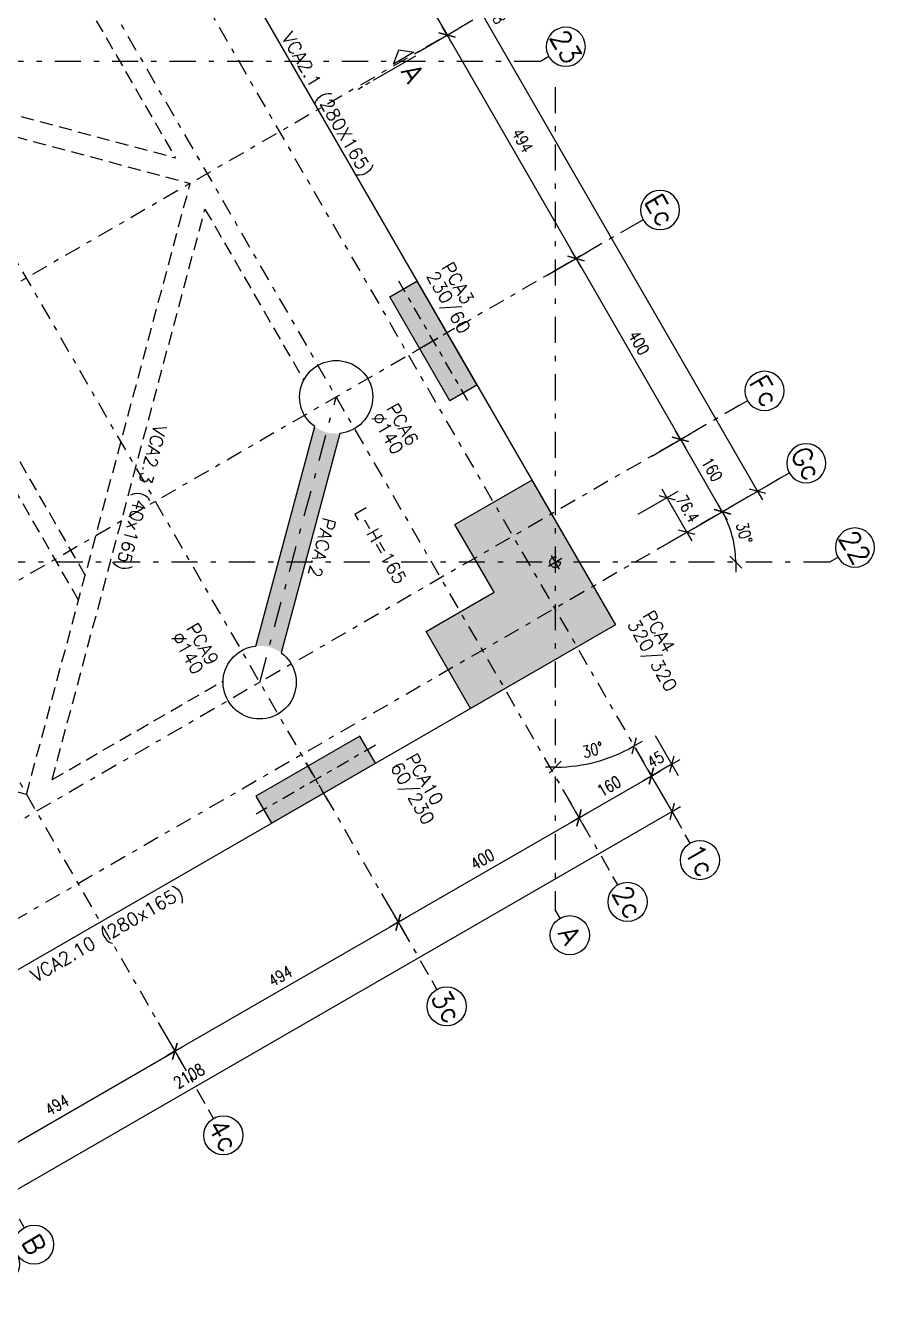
# Model space of a CAD drawing. Header units: metres. Extents: x 661733 to 661987, y 8168511 to 8168781.
# Drawn here: x 661928.34 to 661944.74, y 8168625.46 to 8168649.71 of the extents above; entities that cross this region are included whole.
import ezdxf
from ezdxf.enums import TextEntityAlignment as Align

# ---------------------------------------------------------------- set-up
doc = ezdxf.new("R2010")
doc.units = ezdxf.units.M
doc.header["$MEASUREMENT"] = 0
doc.linetypes.add('SPX-CAMPANARIO$0$DASHDOT2', pattern=[0.5, 0.25, -0.125, 0, -0.125])
doc.linetypes.add('SPX-CAMPANARIO$0$HIDDEN2', pattern=[0.1875, 0.125, -0.0625])
doc.layers.get('0').update_dxf_attribs({"linetype": 'CONTINUOUS'})
doc.layers.get('Defpoints').update_dxf_attribs({"linetype": 'CONTINUOUS'})
for name, color, linetype in [('SPX-CAMPANARIO$0$SP 00 Me1', 9, 'SPX-CAMPANARIO$0$DASHDOT2'), ('SPX-CAMPANARIO$0$SP0Me1', 9, 'SPX-CAMPANARIO$0$DASHDOT2'), ('SPX-CAMPANARIO$0$SP1CRT1', 3, 'CONTINUOUS'), ('SPX-CAMPANARIO$0$SP1INV1', 5, 'SPX-CAMPANARIO$0$HIDDEN2'), ('SPX-CAMPANARIO$0$SP1VST1', 2, 'CONTINUOUS'), ('SPX-CAMPANARIO$0$SP3HT2', 254, 'CONTINUOUS'), ('SPX-CAMPANARIO$0$SP4DIM1', 5, 'CONTINUOUS'), ('SPX-CAMPANARIO$0$SP4TXT 2', 2, 'CONTINUOUS'), ('SPX-CAMPANARIO$0$SP4TXT4', 4, 'CONTINUOUS')]:
    doc.layers.add(name, color=color, linetype=linetype)
doc.styles.add('SPX-CAMPANARIO$0$SP_T-Geral', font='romans.shx')
doc.styles.add('SPX-CAMPANARIO$0$SP_TD_w.8', font='romans.shx', dxfattribs={"width": 0.8})
doc.dimstyles.new('SPX-CAMPANARIO$0$SP_D125cm_18', dxfattribs={"dimtxt": 0.225, "dimasz": 0.025, "dimexe": 0.25, "dimexo": 0.125, "dimgap": 0.125, "dimtad": 1, "dimdec": 1, "dimlfac": 100, "dimdsep": 46, "dimtxsty": 'SPX-CAMPANARIO$0$SP_TD_w.8', "dimblk": 'SPX-CAMPANARIO$0$TIC', "dimcen": 0.0125, "dimdle": 0.125, "dimclrt": 2, "dimadec": 3, "dimazin": 2, "dimtfac": 1, "dimtdec": 1, "dimtmove": 0, "dimatfit": 3, "dimfxl": 0.2, "dimtolj": 1, "dimtzin": 0, "dimarcsym": 0})

# ---------------------------------------------------------------- blocks, each defined once
blk = doc.blocks.new('*U61')
at = {"layer": 'SPX-CAMPANARIO$0$SP 00 Me1', "color": 0, "linetype": 'Continuous'}
blk.add_line((8.374916364184052e-15, -0.1500000000000909), (0, 0), dxfattribs=at)
blk.add_circle((2.512474909253946e-14, -0.4500000000000455), 0.3, dxfattribs=at)
at = {"layer": 'SPX-CAMPANARIO$0$SP 00 Me1', "color": 0, "linetype": 'Continuous', "style": 'SPX-CAMPANARIO$0$SP_T-Geral'}
blk.add_attdef('EIXO?', text='', height=0.3, dxfattribs=at).set_placement((2.512474909253692e-14, -0.45), align=Align.MIDDLE_CENTER)
blk = doc.blocks.new('SPX-CAMPANARIO$0$TIC')
at = {"color": 2, "linetype": 'Continuous'}
blk.add_line((4.59619407771256, 4.596194077712564), (-4.596194077712553, -4.596194077712553), dxfattribs=at)
at = {"color": 5}
blk.add_line((-1, 0), (7.5, 0), dxfattribs=at)
blk = doc.blocks.new('*D78')
at = {"layer": 'Defpoints', "color": 0, "linetype": 'Continuous', "transparency": 16777216}
for p in [(10.53933982830495, 15.02651978017764), (-10.53933983296156, 14.26674297356726), (10.53933982830495, 14.26674296129786)]:
    blk.add_point(p, dxfattribs=at)
at = {"layer": 'SPX-CAMPANARIO$0$SP4DIM1', "color": 0, "linetype": 'Continuous', "lineweight": -2, "transparency": 16777216}
for p, q in [((-10.53933983296156, 14.39174297356726), (-10.53933983296156, 15.27651978017764)), ((10.53933982830495, 14.39174296129786), (10.53933982830495, 15.27651978017764)), ((-10.51433983296156, 15.02651978017764), (10.51433982830495, 15.02651978017764))]:
    blk.add_line(p, q, dxfattribs=at)
at = {"layer": 'SPX-CAMPANARIO$0$SP4DIM1', "color": 0, "linetype": 'Continuous', "lineweight": -2, "transparency": 16777216, "xscale": 0.025, "yscale": 0.025, "zscale": 0.025, "rotation": 180}
blk.add_blockref('SPX-CAMPANARIO$0$TIC', (-10.53933983296156, 15.02651978017764), dxfattribs=at)
at = {"layer": 'SPX-CAMPANARIO$0$SP4DIM1', "color": 0, "linetype": 'Continuous', "lineweight": -2, "transparency": 16777216, "xscale": 0.025, "yscale": 0.025, "zscale": 0.025}
blk.add_blockref('SPX-CAMPANARIO$0$TIC', (10.53933982830495, 15.02651978017764), dxfattribs=at)
at = {"layer": 'SPX-CAMPANARIO$0$SP4DIM1', "color": 2, "linetype": 'Continuous', "transparency": 16777216, "insert": (-2.328305533817596e-09, 15.26401978017764), "char_height": 0.225, "attachment_point": 5, "style": 'SPX-CAMPANARIO$0$SP_TD_w.8'}
blk.add_mtext('\\A1;2108', dxfattribs=at)
blk = doc.blocks.new('*D80')
at = {"layer": 'Defpoints', "color": 0, "linetype": 'Continuous', "transparency": 16777216}
for p in [(-1.924236953822741e-09, 14.24376711369759), (-4.939339831471443, 13.48399030848419), (-1.924237000345653e-09, 13.48399030560912)]:
    blk.add_point(p, dxfattribs=at)
at = {"layer": 'SPX-CAMPANARIO$0$SP4DIM1', "color": 0, "linetype": 'Continuous', "lineweight": -2, "transparency": 16777216}
for p, q in [((-4.939339831471443, 13.60899030848419), (-4.939339831471443, 14.49376711369759)), ((-1.92423699269161e-09, 13.60899030560912), (-1.924236938514656e-09, 14.49376711369759)), ((-4.914339831471443, 14.24376711369759), (-0.02500000192423696, 14.24376711369759))]:
    blk.add_line(p, q, dxfattribs=at)
at = {"layer": 'SPX-CAMPANARIO$0$SP4DIM1', "color": 0, "linetype": 'Continuous', "lineweight": -2, "transparency": 16777216, "xscale": 0.025, "yscale": 0.025, "zscale": 0.025, "rotation": 180}
blk.add_blockref('SPX-CAMPANARIO$0$TIC', (-4.939339831471443, 14.24376711369759), dxfattribs=at)
at = {"layer": 'SPX-CAMPANARIO$0$SP4DIM1', "color": 0, "linetype": 'Continuous', "lineweight": -2, "transparency": 16777216, "xscale": 0.025, "yscale": 0.025, "zscale": 0.025}
blk.add_blockref('SPX-CAMPANARIO$0$TIC', (-1.924236953822741e-09, 14.24376711369759), dxfattribs=at)
at = {"layer": 'SPX-CAMPANARIO$0$SP4DIM1', "color": 2, "linetype": 'Continuous', "transparency": 16777216, "insert": (-2.46966991669784, 14.48126711369759), "char_height": 0.225, "attachment_point": 5, "style": 'SPX-CAMPANARIO$0$SP_TD_w.8'}
blk.add_mtext('\\A1;494', dxfattribs=at)
blk = doc.blocks.new('*D81')
at = {"layer": 'Defpoints', "color": 0, "linetype": 'Continuous', "transparency": 16777216}
for p in [(4.939339827807744, 14.2437671122195), (-1.924236769923482e-09, 13.48399030560912), (4.939339827807744, 13.48399030273405)]:
    blk.add_point(p, dxfattribs=at)
at = {"layer": 'SPX-CAMPANARIO$0$SP4DIM1', "color": 0, "linetype": 'Continuous', "lineweight": -2, "transparency": 16777216}
for p, q in [((-1.92423676226944e-09, 13.60899030560912), (-1.924236708092485e-09, 14.4937671122195)), ((4.939339827807744, 13.60899030273405), (4.939339827807744, 14.4937671122195)), ((0.02499999807576328, 14.2437671122195), (4.914339827807744, 14.2437671122195))]:
    blk.add_line(p, q, dxfattribs=at)
at = {"layer": 'SPX-CAMPANARIO$0$SP4DIM1', "color": 0, "linetype": 'Continuous', "lineweight": -2, "transparency": 16777216, "xscale": 0.025, "yscale": 0.025, "zscale": 0.025, "rotation": 180}
blk.add_blockref('SPX-CAMPANARIO$0$TIC', (-1.92423672340057e-09, 14.2437671122195), dxfattribs=at)
at = {"layer": 'SPX-CAMPANARIO$0$SP4DIM1', "color": 0, "linetype": 'Continuous', "lineweight": -2, "transparency": 16777216, "xscale": 0.025, "yscale": 0.025, "zscale": 0.025}
blk.add_blockref('SPX-CAMPANARIO$0$TIC', (4.939339827807744, 14.2437671122195), dxfattribs=at)
at = {"layer": 'SPX-CAMPANARIO$0$SP4DIM1', "color": 2, "linetype": 'Continuous', "transparency": 16777216, "insert": (2.469669912941754, 14.4812671122195), "char_height": 0.225, "attachment_point": 5, "style": 'SPX-CAMPANARIO$0$SP_TD_w.8'}
blk.add_mtext('\\A1;494', dxfattribs=at)
blk = doc.blocks.new('*D82')
at = {"layer": 'Defpoints', "color": 0, "linetype": 'Continuous', "transparency": 16777216}
for p in [(8.93933982681483, 14.24376711369759), (4.939339827807744, 13.48399030708721), (8.93933982681483, 13.4839903047589)]:
    blk.add_point(p, dxfattribs=at)
at = {"layer": 'SPX-CAMPANARIO$0$SP4DIM1', "color": 0, "linetype": 'Continuous', "lineweight": -2, "transparency": 16777216}
for p, q in [((4.939339827807744, 13.60899030708721), (4.939339827807744, 14.49376711369759)), ((8.93933982681483, 13.6089903047589), (8.93933982681483, 14.49376711369759)), ((4.964339827807745, 14.24376711369759), (8.91433982681483, 14.24376711369759))]:
    blk.add_line(p, q, dxfattribs=at)
at = {"layer": 'SPX-CAMPANARIO$0$SP4DIM1', "color": 0, "linetype": 'Continuous', "lineweight": -2, "transparency": 16777216, "xscale": 0.025, "yscale": 0.025, "zscale": 0.025, "rotation": 180}
blk.add_blockref('SPX-CAMPANARIO$0$TIC', (4.939339827807744, 14.24376711369759), dxfattribs=at)
at = {"layer": 'SPX-CAMPANARIO$0$SP4DIM1', "color": 0, "linetype": 'Continuous', "lineweight": -2, "transparency": 16777216, "xscale": 0.025, "yscale": 0.025, "zscale": 0.025}
blk.add_blockref('SPX-CAMPANARIO$0$TIC', (8.93933982681483, 14.24376711369759), dxfattribs=at)
at = {"layer": 'SPX-CAMPANARIO$0$SP4DIM1', "color": 2, "linetype": 'Continuous', "transparency": 16777216, "insert": (6.939339827311287, 14.48126711369759), "char_height": 0.225, "attachment_point": 5, "style": 'SPX-CAMPANARIO$0$SP_TD_w.8'}
blk.add_mtext('\\A1;400', dxfattribs=at)
blk = doc.blocks.new('*D83')
at = {"layer": 'Defpoints', "color": 0, "linetype": 'Continuous', "transparency": 16777216}
for p in [(10.53933982830495, 14.24376711369759), (8.93933982681483, 13.48399030708721), (10.53933982830495, 13.48399030560595)]:
    blk.add_point(p, dxfattribs=at)
at = {"layer": 'SPX-CAMPANARIO$0$SP4DIM1', "color": 0, "linetype": 'Continuous', "lineweight": -2, "transparency": 16777216}
for p, q in [((8.93933982681483, 13.60899030708721), (8.93933982681483, 14.49376711369759)), ((10.53933982830495, 13.60899030560595), (10.53933982830495, 14.49376711369759)), ((8.96433982681483, 14.24376711369759), (10.51433982830495, 14.24376711369759))]:
    blk.add_line(p, q, dxfattribs=at)
at = {"layer": 'SPX-CAMPANARIO$0$SP4DIM1', "color": 0, "linetype": 'Continuous', "lineweight": -2, "transparency": 16777216, "xscale": 0.025, "yscale": 0.025, "zscale": 0.025, "rotation": 180}
blk.add_blockref('SPX-CAMPANARIO$0$TIC', (8.93933982681483, 14.24376711369759), dxfattribs=at)
at = {"layer": 'SPX-CAMPANARIO$0$SP4DIM1', "color": 0, "linetype": 'Continuous', "lineweight": -2, "transparency": 16777216, "xscale": 0.025, "yscale": 0.025, "zscale": 0.025}
blk.add_blockref('SPX-CAMPANARIO$0$TIC', (10.53933982830495, 14.24376711369759), dxfattribs=at)
at = {"layer": 'SPX-CAMPANARIO$0$SP4DIM1', "color": 2, "linetype": 'Continuous', "transparency": 16777216, "insert": (9.739339827559888, 14.48126711369759), "char_height": 0.225, "attachment_point": 5, "style": 'SPX-CAMPANARIO$0$SP_TD_w.8'}
blk.add_mtext('\\A1;160', dxfattribs=at)
blk = doc.blocks.new('*D86')
at = {"layer": 'Defpoints', "color": 0, "linetype": 'Continuous', "transparency": 16777216}
for p in [(13.48399030274024, -8.14971199663246e-09), (14.24376711082874, -8.14971187445103e-09), (13.48399030228395, -4.939339837696919)]:
    blk.add_point(p, dxfattribs=at)
at = {"layer": 'SPX-CAMPANARIO$0$SP4DIM1', "color": 0, "linetype": 'Continuous', "lineweight": -2, "transparency": 16777216}
for p, q in [((13.60899030274024, -8.149711976530927e-09), (14.49376711082874, -8.149711834247963e-09)), ((14.24376711082875, -4.914339837696918), (14.24376711082874, -0.02500000814971188)), ((13.60899030228395, -4.939339837696919), (14.49376711082875, -4.939339837696918))]:
    blk.add_line(p, q, dxfattribs=at)
at = {"layer": 'SPX-CAMPANARIO$0$SP4DIM1', "color": 0, "linetype": 'Continuous', "lineweight": -2, "transparency": 16777216, "xscale": 0.025, "yscale": 0.025, "zscale": 0.025}
for p, rotation in [((14.24376711082874, -8.14971187445103e-09), 90), ((14.24376711082875, -4.939339837696918), 270)]:
    blk.add_blockref('SPX-CAMPANARIO$0$TIC', p, dxfattribs=dict(at, rotation=rotation))
at = {"layer": 'SPX-CAMPANARIO$0$SP4DIM1', "color": 2, "linetype": 'Continuous', "transparency": 16777216, "insert": (14.00626711082874, -2.469669922923319), "char_height": 0.225, "attachment_point": 5, "rotation": 90, "style": 'SPX-CAMPANARIO$0$SP_TD_w.8'}
blk.add_mtext('\\A1;494', dxfattribs=at)
blk = doc.blocks.new('*D87')
at = {"layer": 'Defpoints', "color": 0, "linetype": 'Continuous', "transparency": 16777216}
for p in [(13.48399030319654, 4.93933982158227), (14.24376711268202, 4.939339821582271), (13.48399030274024, -8.14971176621029e-09)]:
    blk.add_point(p, dxfattribs=at)
at = {"layer": 'SPX-CAMPANARIO$0$SP4DIM1', "color": 0, "linetype": 'Continuous', "lineweight": -2, "transparency": 16777216}
for p, q in [((13.60899030319654, 4.93933982158227), (14.49376711268202, 4.939339821582271)), ((14.24376711268202, 0.02499999185028837), (14.24376711268202, 4.914339821582271)), ((13.60899030274024, -8.149711746108757e-09), (14.49376711268202, -8.149711603825794e-09))]:
    blk.add_line(p, q, dxfattribs=at)
at = {"layer": 'SPX-CAMPANARIO$0$SP4DIM1', "color": 0, "linetype": 'Continuous', "lineweight": -2, "transparency": 16777216, "xscale": 0.025, "yscale": 0.025, "zscale": 0.025}
for p, rotation in [((14.24376711268202, 4.939339821582271), 90), ((14.24376711268202, -8.149711644028861e-09), 270)]:
    blk.add_blockref('SPX-CAMPANARIO$0$TIC', p, dxfattribs=dict(at, rotation=rotation))
at = {"layer": 'SPX-CAMPANARIO$0$SP4DIM1', "color": 2, "linetype": 'Continuous', "transparency": 16777216, "insert": (14.00626711268202, 2.469669906716275), "char_height": 0.225, "attachment_point": 5, "rotation": 90, "style": 'SPX-CAMPANARIO$0$SP_TD_w.8'}
blk.add_mtext('\\A1;494', dxfattribs=at)
blk = doc.blocks.new('*D88')
at = {"layer": 'Defpoints', "color": 0, "linetype": 'Continuous', "transparency": 16777216}
for p in [(13.48399030791922, 8.939339820589357), (14.24376711685793, 8.939339820589357), (13.4839903075497, 4.93933982158227)]:
    blk.add_point(p, dxfattribs=at)
at = {"layer": 'SPX-CAMPANARIO$0$SP4DIM1', "color": 0, "linetype": 'Continuous', "lineweight": -2, "transparency": 16777216}
for p, q in [((13.60899030791922, 8.939339820589357), (14.49376711685793, 8.939339820589357)), ((14.24376711685793, 4.964339821582271), (14.24376711685793, 8.914339820589356)), ((13.6089903075497, 4.93933982158227), (14.49376711685793, 4.939339821582271))]:
    blk.add_line(p, q, dxfattribs=at)
at = {"layer": 'SPX-CAMPANARIO$0$SP4DIM1', "color": 0, "linetype": 'Continuous', "lineweight": -2, "transparency": 16777216, "xscale": 0.025, "yscale": 0.025, "zscale": 0.025}
for p, rotation in [((14.24376711685793, 8.939339820589357), 90), ((14.24376711685793, 4.939339821582271), 270)]:
    blk.add_blockref('SPX-CAMPANARIO$0$TIC', p, dxfattribs=dict(at, rotation=rotation))
at = {"layer": 'SPX-CAMPANARIO$0$SP4DIM1', "color": 2, "linetype": 'Continuous', "transparency": 16777216, "insert": (14.00626711685793, 6.939339821085809), "char_height": 0.225, "attachment_point": 5, "rotation": 90, "style": 'SPX-CAMPANARIO$0$SP_TD_w.8'}
blk.add_mtext('\\A1;400', dxfattribs=at)
blk = doc.blocks.new('*D89')
at = {"layer": 'Defpoints', "color": 0, "linetype": 'Continuous', "transparency": 16777216}
for p in [(13.48399030984539, 10.53933982207947), (14.24376711793706, 10.53933982207947), (13.48399031024753, 8.939339820589357)]:
    blk.add_point(p, dxfattribs=at)
at = {"layer": 'SPX-CAMPANARIO$0$SP4DIM1', "color": 0, "linetype": 'Continuous', "lineweight": -2, "transparency": 16777216}
for p, q in [((13.60899030984539, 10.53933982207947), (14.49376711793706, 10.53933982207947)), ((14.24376711793706, 8.964339820589357), (14.24376711793706, 10.51433982207947)), ((13.60899031024753, 8.939339820589357), (14.49376711793706, 8.939339820589357))]:
    blk.add_line(p, q, dxfattribs=at)
at = {"layer": 'SPX-CAMPANARIO$0$SP4DIM1', "color": 0, "linetype": 'Continuous', "lineweight": -2, "transparency": 16777216, "xscale": 0.025, "yscale": 0.025, "zscale": 0.025}
for p, rotation in [((14.24376711793706, 10.53933982207947), 90), ((14.24376711793706, 8.939339820589357), 270)]:
    blk.add_blockref('SPX-CAMPANARIO$0$TIC', p, dxfattribs=dict(at, rotation=rotation))
at = {"layer": 'SPX-CAMPANARIO$0$SP4DIM1', "color": 2, "linetype": 'Continuous', "transparency": 16777216, "insert": (14.00626711793706, 9.73933982133441), "char_height": 0.225, "attachment_point": 5, "rotation": 90, "style": 'SPX-CAMPANARIO$0$SP_TD_w.8'}
blk.add_mtext('\\A1;160', dxfattribs=at)
blk = doc.blocks.new('*D90')
at = {"layer": 'Defpoints', "color": 0, "linetype": 'Continuous', "transparency": 16777216}
for p in [(14.2667429655373, 10.53933982155154), (15.02651978441712, 10.53933982155154), (14.26674296359006, -10.53933983971497)]:
    blk.add_point(p, dxfattribs=at)
at = {"layer": 'SPX-CAMPANARIO$0$SP4DIM1', "color": 0, "linetype": 'Continuous', "lineweight": -2, "transparency": 16777216}
for p, q in [((14.3917429655373, 10.53933982155154), (15.27651978441712, 10.53933982155154)), ((15.02651978441712, -10.51433983971497), (15.02651978441712, 10.51433982155154)), ((14.39174296359006, -10.53933983971497), (15.27651978441712, -10.53933983971497))]:
    blk.add_line(p, q, dxfattribs=at)
at = {"layer": 'SPX-CAMPANARIO$0$SP4DIM1', "color": 0, "linetype": 'Continuous', "lineweight": -2, "transparency": 16777216, "xscale": 0.025, "yscale": 0.025, "zscale": 0.025}
for p, rotation in [((15.02651978441712, 10.53933982155154), 90), ((15.02651978441712, -10.53933983971497), 270)]:
    blk.add_blockref('SPX-CAMPANARIO$0$TIC', p, dxfattribs=dict(at, rotation=rotation))
at = {"layer": 'SPX-CAMPANARIO$0$SP4DIM1', "color": 2, "linetype": 'Continuous', "transparency": 16777216, "insert": (14.78901978441712, -9.081716714834616e-09), "char_height": 0.225, "attachment_point": 5, "rotation": 90, "style": 'SPX-CAMPANARIO$0$SP_TD_w.8'}
blk.add_mtext('\\A1;2108', dxfattribs=at)
blk = doc.blocks.new('*D91')
at = {"layer": 'Defpoints', "color": 0, "linetype": 'Continuous', "transparency": 16777216}
for p in [(10.53933982830495, 15.53933982923627), (12.40270331296169, 15.53933982830494), (11.19980247199786, 14.12650588083044), (-5.020952300990981, -14.63931541889906), (10.53933982830495, -14.63931541889906)]:
    blk.add_point(p, dxfattribs=at)
at = {"layer": 'SPX-CAMPANARIO$0$SP4DIM1', "color": 0, "linetype": 'Continuous', "lineweight": -2, "transparency": 16777216}
blk.add_arc((10.53933982830495, 12.3118997635086), 1.931063506137405, 60.74176849085688, 89.25823025154367, dxfattribs=at)
at = {"layer": 'SPX-CAMPANARIO$0$SP4DIM1', "color": 0, "linetype": 'Continuous', "lineweight": -2, "transparency": 16777216, "xscale": 0.025, "yscale": 0.025, "zscale": 0.025}
for p, rotation in [((10.53933982830495, 14.242963269646), 179.6291151257718), ((11.50487161808048, 13.98424979495194), 330.3708836166287)]:
    blk.add_blockref('SPX-CAMPANARIO$0$TIC', p, dxfattribs=dict(at, rotation=rotation))
at = {"layer": 'SPX-CAMPANARIO$0$SP4DIM1', "color": 2, "linetype": 'Continuous', "transparency": 16777216, "insert": (11.10060538719584, 14.40657125387501), "char_height": 0.225, "attachment_point": 5, "rotation": 344.99999937120026, "style": 'SPX-CAMPANARIO$0$SP_TD_w.8'}
blk.add_mtext('\\A1;30°', dxfattribs=at)
blk = doc.blocks.new('*D92')
at = {"layer": 'Defpoints', "color": 0, "linetype": 'Continuous', "transparency": 16777216}
for p in [(1.895115945769265, 15.53933982830494), (-14.63931542541832, 10.53933983085618), (15.53933983109891, 10.53933982271701), (13.39672653883932, 9.505170608980052), (15.53933983016759, 7.661843483356268)]:
    blk.add_point(p, dxfattribs=at)
at = {"layer": 'SPX-CAMPANARIO$0$SP4DIM1', "color": 0, "linetype": 'Continuous', "lineweight": -2, "transparency": 16777216}
blk.add_arc((10.55536997732336, 10.53933982406118), 3.023708497043206, 330.473722401157, 359.5262775443127, dxfattribs=at)
at = {"layer": 'SPX-CAMPANARIO$0$SP4DIM1', "color": 0, "linetype": 'Continuous', "lineweight": -2, "transparency": 16777216, "xscale": 0.025, "yscale": 0.025, "zscale": 0.025}
for p, rotation in [((13.57907847436657, 10.53933982324569), 89.76313876443008), ((13.17397834837051, 9.027485573753598), 240.2368611810396)]:
    blk.add_blockref('SPX-CAMPANARIO$0$TIC', p, dxfattribs=dict(at, rotation=rotation))
at = {"layer": 'SPX-CAMPANARIO$0$SP4DIM1', "color": 2, "linetype": 'Continuous', "transparency": 16777216, "insert": (13.24664072170028, 9.81821600011925), "char_height": 0.225, "attachment_point": 5, "rotation": 74.99999997273477, "style": 'SPX-CAMPANARIO$0$SP_TD_w.8'}
blk.add_mtext('\\A1;30°', dxfattribs=at)
blk = doc.blocks.new('*D93')
at = {"layer": 'Defpoints', "color": 0, "linetype": 'Continuous', "transparency": 16777216}
for p in [(10.53933982830495, 13.46101444721754), (9.775806368193072, 12.70123764060716), (10.53933982830495, 12.7012376391259)]:
    blk.add_point(p, dxfattribs=at)
at = {"layer": 'SPX-CAMPANARIO$0$SP4DIM1', "color": 0, "linetype": 'Continuous', "lineweight": -2, "transparency": 16777216}
for p, q in [((9.775806368193072, 12.82623764060716), (9.775806368193072, 13.71101444721754)), ((10.53933982830495, 12.8262376391259), (10.53933982830495, 13.71101444721754)), ((9.800806368193072, 13.46101444721754), (10.51433982830495, 13.46101444721754))]:
    blk.add_line(p, q, dxfattribs=at)
at = {"layer": 'SPX-CAMPANARIO$0$SP4DIM1', "color": 0, "linetype": 'Continuous', "lineweight": -2, "transparency": 16777216, "xscale": 0.025, "yscale": 0.025, "zscale": 0.025, "rotation": 180}
blk.add_blockref('SPX-CAMPANARIO$0$TIC', (9.775806368193072, 13.46101444721754), dxfattribs=at)
at = {"layer": 'SPX-CAMPANARIO$0$SP4DIM1', "color": 0, "linetype": 'Continuous', "lineweight": -2, "transparency": 16777216, "xscale": 0.025, "yscale": 0.025, "zscale": 0.025}
blk.add_blockref('SPX-CAMPANARIO$0$TIC', (10.53933982830495, 13.46101444721754), dxfattribs=at)
at = {"layer": 'SPX-CAMPANARIO$0$SP4DIM1', "color": 2, "linetype": 'Continuous', "transparency": 16777216, "insert": (10.15757309824901, 13.69851444721754), "char_height": 0.225, "attachment_point": 5, "style": 'SPX-CAMPANARIO$0$SP_TD_w.8'}
blk.add_mtext('\\A1;76.4', dxfattribs=at)
blk = doc.blocks.new('*D94')
at = {"layer": 'Defpoints', "color": 0, "linetype": 'Continuous', "transparency": 16777216}
for p in [(13.48399031024752, 10.98942108435192), (13.48399030984539, 10.53933982207947), (14.24376711793708, 10.53933982207947)]:
    blk.add_point(p, dxfattribs=at)
at = {"layer": 'SPX-CAMPANARIO$0$SP4DIM1', "color": 0, "linetype": 'Continuous', "lineweight": -2, "transparency": 16777216}
for p, q in [((13.60899031024752, 10.98942108435192), (14.49376711793708, 10.98942108435192)), ((14.24376711793708, 10.96442108435192), (14.24376711793708, 10.56433982207947)), ((13.60899030984539, 10.53933982207947), (14.49376711793708, 10.53933982207947))]:
    blk.add_line(p, q, dxfattribs=at)
at = {"layer": 'SPX-CAMPANARIO$0$SP4DIM1', "color": 0, "linetype": 'Continuous', "lineweight": -2, "transparency": 16777216, "xscale": 0.025, "yscale": 0.025, "zscale": 0.025}
for p, rotation in [((14.24376711793708, 10.98942108435192), 90), ((14.24376711793708, 10.53933982207947), 270)]:
    blk.add_blockref('SPX-CAMPANARIO$0$TIC', p, dxfattribs=dict(at, rotation=rotation))
at = {"layer": 'SPX-CAMPANARIO$0$SP4DIM1', "color": 2, "linetype": 'Continuous', "transparency": 16777216, "insert": (14.00626711793708, 10.76438045321569), "char_height": 0.225, "attachment_point": 5, "rotation": 90, "style": 'SPX-CAMPANARIO$0$SP_TD_w.8'}
blk.add_mtext('\\A1;45', dxfattribs=at)
blk = doc.blocks.new('SPX-CAMPANARIO$0$SP_P_L')
at = {"layer": 'SPX-CAMPANARIO$0$SP3HT2', "ltscale": 10}
h = blk.add_hatch(color=256, dxfattribs=at)
h.dxf.hatch_style = 1
h.paths.add_polyline_path([(-2.349999999976717, 0.8500000089406967), (0.8499999999767169, 0.8500000089406967), (0.8499999999767169, -2.349999991245568), (-0.8499999999767169, -2.349999991245568), (-0.8499999999767169, -0.8499999912455678), (-2.349999999976717, -0.8499999921768904)])
at = {"layer": 'SPX-CAMPANARIO$0$SP1CRT1', "ltscale": 10}
blk.add_lwpolyline([(-2.349999999976717, 0.8500000089406967), (0.8499999999767169, 0.8500000089406967), (0.8499999999767169, -2.349999991245568), (-0.8499999999767169, -2.349999991245568), (-0.8499999999767169, -0.8499999912455678), (-2.349999999976717, -0.8499999921768904), (-2.349999999976717, 0.8500000089406967)], dxfattribs=at)
blk = doc.blocks.new('SPX-CAMPANARIO$0$SP_P_60_230')
at = {"layer": 'SPX-CAMPANARIO$0$SP3HT2', "linetype": 'Continuous'}
h = blk.add_hatch(color=256, dxfattribs=at)
h.dxf.hatch_style = 1
h.paths.add_polyline_path([(-0.3000000007450581, -1.230000001378357), (0.2999999998137355, -1.230000001378357), (0.300000000745058, 1.069999998621642), (-0.2999999998137355, 1.069999998621642)])
at = {"layer": 'SPX-CAMPANARIO$0$SP0Me1'}
for p, q in [((-5.551115123125783e-17, 1.239999995753169), (9.313225746154785e-10, -1.399999999441206)), ((0.4699999978765845, -0.0800000013783575), (-0.469999996945262, -0.0800000013783575))]:
    blk.add_line(p, q, dxfattribs=at)
at = {"layer": 'SPX-CAMPANARIO$0$SP1CRT1', "ltscale": 10}
blk.add_lwpolyline([(-0.3000000007450581, -1.230000001378357), (0.2999999998137355, -1.230000001378357), (0.300000000745058, 1.069999998621642), (-0.2999999998137355, 1.069999998621642)], close=True, dxfattribs=at)
blk = doc.blocks.new('*D57')
at = {"layer": 'Defpoints', "color": 0, "linetype": 'Continuous', "transparency": 16777216}
for p in [(-3.937713556922972, -1.49011609786204e-08), (-3.177936743944883, -1.490116119384766e-08), (-3.177936690859497, -2.725000018253922)]:
    blk.add_point(p, dxfattribs=at)
at = {"layer": 'SPX-CAMPANARIO$0$SP4DIM1', "color": 0, "linetype": 'Continuous', "lineweight": -2, "transparency": 16777216}
for p, q in [((-3.302936743944883, -1.490116115843804e-08), (-4.187713556922972, -1.490116090780117e-08)), ((-3.937713556922973, -2.700000018253923), (-3.937713556922972, -0.02500001490116098)), ((-3.302936690859497, -2.725000018253922), (-4.187713556922973, -2.725000018253922))]:
    blk.add_line(p, q, dxfattribs=at)
at = {"layer": 'SPX-CAMPANARIO$0$SP4DIM1', "color": 0, "linetype": 'Continuous', "lineweight": -2, "transparency": 16777216, "xscale": 0.025, "yscale": 0.025, "zscale": 0.025}
for p, rotation in [((-3.937713556922972, -1.49011609786204e-08), 90), ((-3.937713556922973, -2.725000018253922), 270)]:
    blk.add_blockref('SPX-CAMPANARIO$0$TIC', p, dxfattribs=dict(at, rotation=rotation))
at = {"layer": 'SPX-CAMPANARIO$0$SP4DIM1', "color": 2, "linetype": 'Continuous', "transparency": 16777216, "insert": (-4.175213556922972, -1.362500016577542), "char_height": 0.225, "attachment_point": 5, "rotation": 90, "style": 'SPX-CAMPANARIO$0$SP_TD_w.8'}
blk.add_mtext('\\A1;273', dxfattribs=at)
blk = doc.blocks.new('*D58')
at = {"layer": 'Defpoints', "color": 0, "linetype": 'Continuous', "transparency": 16777216}
for p in [(-3.17793670669198, 2.724999990314245), (-3.937713556922972, -1.396983840400492e-08), (-3.177936743013561, -1.396983861923218e-08)]:
    blk.add_point(p, dxfattribs=at)
at = {"layer": 'SPX-CAMPANARIO$0$SP4DIM1', "color": 0, "linetype": 'Continuous', "lineweight": -2, "transparency": 16777216}
for p, q in [((-3.30293670669198, 2.724999990314245), (-4.187713556922971, 2.724999990314245)), ((-3.937713556922972, 2.699999990314245), (-3.937713556922972, 0.0249999860301616)), ((-3.302936743013561, -1.396983858382256e-08), (-4.187713556922972, -1.396983833318569e-08))]:
    blk.add_line(p, q, dxfattribs=at)
at = {"layer": 'SPX-CAMPANARIO$0$SP4DIM1', "color": 0, "linetype": 'Continuous', "lineweight": -2, "transparency": 16777216, "xscale": 0.025, "yscale": 0.025, "zscale": 0.025}
for p, rotation in [((-3.937713556922972, 2.724999990314245), 90), ((-3.937713556922972, -1.396983840400492e-08), 270)]:
    blk.add_blockref('SPX-CAMPANARIO$0$TIC', p, dxfattribs=dict(at, rotation=rotation))
at = {"layer": 'SPX-CAMPANARIO$0$SP4DIM1', "color": 2, "linetype": 'Continuous', "transparency": 16777216, "insert": (-4.175213556922972, 1.362499988172203), "char_height": 0.225, "attachment_point": 5, "rotation": 90, "style": 'SPX-CAMPANARIO$0$SP_TD_w.8'}
blk.add_mtext('\\A1;273', dxfattribs=at)
blk = doc.blocks.new('SPX-CAMPANARIO$0$SP_IND_CORTE2')
for p, q in [((-0.2700000000004366, 0), (-1.020000000000437, 0)), ((-0.1350000000002183, 0), (-0.2099999999991269, 0)), ((0, 0), (-0.0750000000007276, 0))]:
    blk.add_line(p, q)
blk.add_lwpolyline([(-1.020000000000437, 0.06000000000000227), (-0.6599999999998545, 0.06000000000000227), (-0.8400000000001455, 0.210000000000008)], close=True)
at = {"style": 'SPX-CAMPANARIO$0$SP_T-Geral'}
blk.add_attdef('1', text='', height=0.3, dxfattribs=at).set_placement((-0.8400000000001455, -0.1999999999999886), align=Align.MIDDLE_CENTER)
blk = doc.blocks.new('SPX-CAMPANARIO$0$PILAR')
at = {"layer": 'SPX-CAMPANARIO$0$SP3HT2', "linetype": 'Continuous'}
h = blk.add_hatch(color=256, dxfattribs=at)
h.dxf.hatch_style = 1
edge = h.paths.add_edge_path()
edge.add_arc((-6743374.729457063, 4657573.214793112), 0.6999999999827026, -3.81666561775622e-14, 360)
at = {"layer": 'SPX-CAMPANARIO$0$SP3HT2'}
h = blk.add_hatch(color=256, dxfattribs=at)
h.dxf.hatch_style = 1
h.paths.add_polyline_path([(-6743375.224431809, 4657572.719818367, -0.09155635193486063), (-6743375.368564808, 4657572.929238758), (-6743378.443902706, 4657569.853900857, -0.09155635130964639), (-6743378.234482314, 4657569.709767859)])
h.paths.add_polyline_path([(-6743375.015011419, 4657572.575685368, -0.09155635213007644), (-6743375.22443181, 4657572.719818367), (-6743378.234482314, 4657569.709767859, -0.09155635238398802), (-6743378.090349317, 4657569.500347466)])
at = {"layer": 'SPX-CAMPANARIO$0$SP3HT2', "linetype": 'Continuous'}
h = blk.add_hatch(color=256, dxfattribs=at)
h.dxf.hatch_style = 1
edge = h.paths.add_edge_path()
edge.add_arc((-6743378.729457062, 4657569.214793111), 0.6999999999827026, -3.81666561775622e-14, 360)
at = {"layer": 'SPX-CAMPANARIO$0$SP 00 Me1', "ltscale": 2}
blk.add_line((-6743378.729457062, 4657569.214793111), (-6743374.729457063, 4657573.214793112), dxfattribs=at)
at = {"layer": 'SPX-CAMPANARIO$0$SP1CRT1'}
for p, q in [((-6743375.368564808, 4657572.929238758), (-6743378.443902706, 4657569.853900856)), ((-6743378.090349315, 4657569.500347466), (-6743375.015011418, 4657572.575685366))]:
    blk.add_line(p, q, dxfattribs=at)
at = {"layer": 'SPX-CAMPANARIO$0$SP1CRT1', "ltscale": 10}
for centre, start, end in [((-6743374.729457063, 4657573.214793112), 245.9248324788703, 204.0751675803867), ((-6743378.729457062, 4657569.214793111), 65.92483217262922, 24.07516739542888)]:
    blk.add_arc(centre, 0.6999999999827026, start, end, dxfattribs=at)
blk = doc.blocks.new('SPX-CAMPANARIO$0$SP_EIXOS_CAMP')
at = {"layer": 'SPX-CAMPANARIO$0$SP0Me1', "ltscale": 2}
for p, q in [((1.329643950142471, 15.53933982830494), (-14.63931542541832, -12.11970775347996)), ((12.40270331296169, 15.53933982830494), (-5.020952300990981, -14.63931541889906)), ((1.895115945769266, 15.53933982830494), (15.53933983016759, 7.661843483356268)), ((9.625806368193071, 10.98942108435192), (9.925806368193072, 10.98942108435192)), ((9.775806368193072, 10.83942108435192), (9.775806368193072, 11.13942108435192))]:
    blk.add_line(p, q, dxfattribs=at)
at = {"layer": 'SPX-CAMPANARIO$0$SP0Me1', "ltscale": 1.25}
for p, q in [((-1.862645149230957e-09, 15.53933982923627), (-2.766997046325639e-09, -14.63931541889906)), ((4.939339827746153, 15.53933982830495), (4.939339828650505, -14.63931541889906)), ((8.93933982681483, 15.53933982830495), (8.93933982681483, -14.63931541889906)), ((10.53933982830495, 15.53933982923627), (10.53933982830495, -14.63931541889906)), ((-14.63931542541832, 10.53933983085618), (15.53933983109891, 10.53933982271701)), ((-14.63931542541832, 8.939339843335901), (15.53933983016759, 8.939339835196733)), ((-14.63931542541832, 4.939339844240252), (15.53933983109891, 4.939339835196733)), ((-14.63931542541832, 3.509524878347265e-09), (15.53933983016759, -3.725290298461914e-09))]:
    blk.add_line(p, q, dxfattribs=at)
at = {"layer": 'SPX-CAMPANARIO$0$SP0Me1', "ltscale": 2}
blk.add_circle((9.775806368193072, 10.98942108435191), 0.1, dxfattribs=at)
at = {"layer": 'SPX-CAMPANARIO$0$SP0Me1'}
ref = blk.add_blockref('*U61', (1.329643950142471, 15.53933982830494), dxfattribs=dict(at, xscale=-1.25, yscale=1.25, zscale=1.25, rotation=180))
ref.add_attrib('EIXO?', '23', dxfattribs={"layer": 'SPX-CAMPANARIO$0$SP 00 Me1', "color": 0, "linetype": 'Continuous', "height": 0.3750000000000001, "rotation": 3.201653208998473e-08, "style": 'SPX-CAMPANARIO$0$SP_T-Geral'}).set_placement((1.32964394982815, 16.10183982853777), align=Align.MIDDLE_CENTER)
ref = blk.add_blockref('*U61', (4.939339819062875, 15.53933733728454), dxfattribs=dict(at, xscale=-1.25, yscale=1.25, zscale=1.25, rotation=180))
ref.add_attrib('EIXO?', 'Ec', dxfattribs={"layer": 'SPX-CAMPANARIO$0$SP 00 Me1', "color": 0, "linetype": 'Continuous', "height": 0.3750000000000001, "rotation": 3.201653208998473e-08, "style": 'SPX-CAMPANARIO$0$SP_T-Geral'}).set_placement((4.939339819912707, 16.10183733751737), align=Align.MIDDLE_CENTER)
ref = blk.add_blockref('*U61', (8.939339818131552, 15.53933733951971), dxfattribs=dict(at, xscale=-1.25, yscale=1.25, zscale=1.25, rotation=180))
ref.add_attrib('EIXO?', 'Fc', dxfattribs={"layer": 'SPX-CAMPANARIO$0$SP 00 Me1', "color": 0, "linetype": 'Continuous', "height": 0.3750000000000001, "rotation": 3.201653208998473e-08, "style": 'SPX-CAMPANARIO$0$SP_T-Geral'}).set_placement((8.939339817817231, 16.10183734033461), align=Align.MIDDLE_CENTER)
ref = blk.add_blockref('*U61', (10.53933981962167, 15.53933734134511), dxfattribs=dict(at, xscale=-1.25, yscale=1.25, zscale=1.25, rotation=180))
ref.add_attrib('EIXO?', 'Gc', dxfattribs={"layer": 'SPX-CAMPANARIO$0$SP 00 Me1', "color": 0, "linetype": 'Continuous', "height": 0.3750000000000001, "rotation": 3.201653208998473e-08, "style": 'SPX-CAMPANARIO$0$SP_T-Geral'}).set_placement((10.53933981988942, 16.10183734041378), align=Align.MIDDLE_CENTER)
ref = blk.add_blockref('*U61', (12.40270331296169, 15.53933982830494), dxfattribs=dict(at, xscale=-1.25, yscale=1.25, zscale=1.25, rotation=180))
ref.add_attrib('EIXO?', '22', dxfattribs={"layer": 'SPX-CAMPANARIO$0$SP 00 Me1', "color": 0, "linetype": 'Continuous', "height": 0.3750000000000001, "rotation": 3.201653208998473e-08, "style": 'SPX-CAMPANARIO$0$SP_T-Geral'}).set_placement((12.40270331264737, 16.10183982853777), align=Align.MIDDLE_CENTER)
ref = blk.add_blockref('*U61', (15.53933733142912, 10.53933983109891), dxfattribs=dict(at, xscale=1.25, yscale=1.25, zscale=1.25, rotation=90))
ref.add_attrib('EIXO?', '1c', dxfattribs={"layer": 'SPX-CAMPANARIO$0$SP 00 Me1', "color": 0, "linetype": 'Continuous', "height": 0.3749999999999998, "rotation": 5.336085289072461e-08, "style": 'SPX-CAMPANARIO$0$SP_T-Geral'}).set_placement((16.10183733166195, 10.53933983109891), align=Align.MIDDLE_CENTER)
ref = blk.add_blockref('*U61', (15.53933733142912, 8.939339843578637), dxfattribs=dict(at, xscale=1.25, yscale=1.25, zscale=1.25, rotation=90))
ref.add_attrib('EIXO?', '2c', dxfattribs={"layer": 'SPX-CAMPANARIO$0$SP 00 Me1', "color": 0, "linetype": 'Continuous', "height": 0.3749999999999998, "rotation": 5.336085289072461e-08, "style": 'SPX-CAMPANARIO$0$SP_T-Geral'}).set_placement((16.10183733107988, 8.939339843578637), align=Align.MIDDLE_CENTER)
ref = blk.add_blockref('*U61', (15.53933733142913, 7.661843491738171), dxfattribs=dict(at, xscale=1.25, yscale=1.25, zscale=1.25, rotation=90))
ref.add_attrib('EIXO?', 'A', dxfattribs={"layer": 'SPX-CAMPANARIO$0$SP 00 Me1', "color": 0, "linetype": 'Continuous', "height": 0.3749999999999998, "rotation": 5.336085289072461e-08, "style": 'SPX-CAMPANARIO$0$SP_T-Geral'}).set_placement((16.10183733107988, 7.661843491738171), align=Align.MIDDLE_CENTER)
ref = blk.add_blockref('*U61', (15.53933733142912, 4.939339843578637), dxfattribs=dict(at, xscale=1.25, yscale=1.25, zscale=1.25, rotation=90))
ref.add_attrib('EIXO?', '3c', dxfattribs={"layer": 'SPX-CAMPANARIO$0$SP 00 Me1', "color": 0, "linetype": 'Continuous', "height": 0.3749999999999998, "rotation": 5.336085289072461e-08, "style": 'SPX-CAMPANARIO$0$SP_T-Geral'}).set_placement((16.10183733282611, 4.939339843578637), align=Align.MIDDLE_CENTER)
ref = blk.add_blockref('*U61', (15.53933733142912, 3.725290298461914e-09), dxfattribs=dict(at, xscale=1.25, yscale=1.25, zscale=1.25, rotation=90))
ref.add_attrib('EIXO?', '4c', dxfattribs={"layer": 'SPX-CAMPANARIO$0$SP 00 Me1', "color": 0, "linetype": 'Continuous', "height": 0.3749999999999998, "rotation": 5.336085289072461e-08, "style": 'SPX-CAMPANARIO$0$SP_T-Geral'}).set_placement((16.1018373304978, 4.889443516731262e-09), align=Align.MIDDLE_CENTER)
ref = blk.add_blockref('*U61', (15.53933733142913, -4.184953484676612), dxfattribs=dict(at, xscale=1.25, yscale=1.25, zscale=1.25, rotation=90))
ref.add_attrib('EIXO?', 'B', dxfattribs={"layer": 'SPX-CAMPANARIO$0$SP 00 Me1', "color": 0, "linetype": 'Continuous', "height": 0.3749999999999998, "rotation": 5.336085289072461e-08, "style": 'SPX-CAMPANARIO$0$SP_T-Geral'}).set_placement((16.10183733107988, -4.184953484676612), align=Align.MIDDLE_CENTER)
ref = blk.add_blockref('*U61', (15.53933733142912, -4.939339815638959), dxfattribs=dict(at, xscale=1.25, yscale=1.25, zscale=1.25, rotation=90))
ref.add_attrib('EIXO?', '5c', dxfattribs={"layer": 'SPX-CAMPANARIO$0$SP 00 Me1', "color": 0, "linetype": 'Continuous', "height": 0.3749999999999998, "rotation": 5.336085289072461e-08, "style": 'SPX-CAMPANARIO$0$SP_T-Geral'}).set_placement((16.10183733107988, -4.939339815638959), align=Align.MIDDLE_CENTER)
at = {"layer": 'SPX-CAMPANARIO$0$SP4DIM1', "linetype": 'Continuous'}
for base, line1, line2, picture, middle in [((13.39672653883932, 9.505170608980052), ((1.895115945769266, 15.53933982830494), (15.53933983016759, 7.661843483356268)), ((-14.63931542541832, 10.53933983085618), (15.53933983109891, 10.53933982271701)), '*D92', (13.24664072170028, 9.818216000119248)), ((11.19980247199786, 14.12650588083044), ((10.53933982830495, 15.53933982923627), (10.53933982830495, -14.63931541889906)), ((12.40270331296169, 15.53933982830494), (-5.020952300990981, -14.63931541889906)), '*D91', (11.10060538719584, 14.40657125387501))]:
    dim = blk.add_angular_dim_2l(base=base, line1=line1, line2=line2, dimstyle='SPX-CAMPANARIO$0$SP_D125cm_18', dxfattribs=at)
    dim.commit()
    dim.dimension.update_dxf_attribs({"geometry": picture, "text_midpoint": middle})
for base, p1, p2, picture, middle in [((10.53933982830495, 15.02651978017764), (-10.53933983296156, 14.26674297356726), (10.53933982830495, 14.26674296129786), '*D78', (-2.328305533817596e-09, 15.26401978017764)), ((4.939339827807744, 14.2437671122195), (-1.924236769923482e-09, 13.48399030560912), (4.939339827807744, 13.48399030273405), '*D81', (2.469669912941754, 14.4812671122195))]:
    dim = blk.add_linear_dim(base=base, p1=p1, p2=p2, dimstyle='SPX-CAMPANARIO$0$SP_D125cm_18', override={"dimdec": 0}, dxfattribs=at)
    dim.commit()
    dim.dimension.update_dxf_attribs({"geometry": picture, "text_midpoint": middle})
for base, p1, p2, angle, picture, middle in [((-1.924236953822741e-09, 14.24376711369759), (-4.939339831471443, 13.48399030848419), (-1.924237000345653e-09, 13.48399030560912), 7.016709298534877e-15, '*D80', (-2.46966991669784, 14.48126711369759)), ((15.02651978441712, 10.53933982155154), (14.26674296359005, -10.53933983971496), (14.2667429655373, 10.53933982155154), 89.99999996135651, '*D90', (14.78901978441712, -9.081716714834616e-09)), ((14.24376711268202, 4.939339821582271), (13.48399030274024, -8.149711766210287e-09), (13.48399030319653, 4.939339821582268), 89.99999996135651, '*D87', (14.00626711268202, 2.469669906716275)), ((14.24376711082874, -8.14971187445103e-09), (13.48399030228394, -4.939339837696918), (13.48399030274024, -8.149711996632456e-09), 89.99999996135651, '*D86', (14.00626711082874, -2.469669922923319))]:
    dim = blk.add_linear_dim(base=base, p1=p1, p2=p2, angle=angle, dimstyle='SPX-CAMPANARIO$0$SP_D125cm_18', override={"dimdec": 0}, dxfattribs=at)
    dim.commit()
    dim.dimension.update_dxf_attribs({"geometry": picture, "text_midpoint": middle})
for base, p1, p2, picture, middle in [((8.93933982681483, 14.24376711369759), (4.939339827807744, 13.48399030708721), (8.93933982681483, 13.4839903047589), '*D82', (6.939339827311287, 14.48126711369759)), ((10.53933982830495, 14.24376711369759), (8.93933982681483, 13.48399030708721), (10.53933982830495, 13.48399030560595), '*D83', (9.739339827559888, 14.48126711369759))]:
    dim = blk.add_linear_dim(base=base, p1=p1, p2=p2, dimstyle='SPX-CAMPANARIO$0$SP_D125cm_18', dxfattribs=at)
    dim.commit()
    dim.dimension.update_dxf_attribs({"geometry": picture, "text_midpoint": middle})
dim = blk.add_linear_dim(base=(10.53933982830495, 13.46101444721754), p1=(9.775806368193072, 12.70123764060716), p2=(10.53933982830495, 12.7012376391259), dimstyle='SPX-CAMPANARIO$0$SP_D125cm_18', dxfattribs=at)
dim.commit()
dim.dimension.update_dxf_attribs({"geometry": '*D93', "text_midpoint": (10.15757309824901, 13.46101444721754), "dimtype": 128})
dim = blk.add_linear_dim(base=(14.24376711793708, 10.53933982207947), p1=(13.48399031024752, 10.98942108435192), p2=(13.48399030984539, 10.53933982207947), angle=270.0000000386435, dimstyle='SPX-CAMPANARIO$0$SP_D125cm_18', dxfattribs=at)
dim.commit()
dim.dimension.update_dxf_attribs({"geometry": '*D94', "text_midpoint": (14.24376711793708, 10.76438045321569), "dimtype": 128})
for base, p1, p2, picture, middle in [((14.24376711793706, 10.53933982207947), (13.48399031024752, 8.939339820589353), (13.48399030984539, 10.53933982207947), '*D89', (14.00626711793706, 9.73933982133441)), ((14.24376711685793, 8.939339820589357), (13.48399030754969, 4.939339821582268), (13.48399030791921, 8.939339820589353), '*D88', (14.00626711685793, 6.939339821085809))]:
    dim = blk.add_linear_dim(base=base, p1=p1, p2=p2, angle=89.99999996135651, dimstyle='SPX-CAMPANARIO$0$SP_D125cm_18', dxfattribs=at)
    dim.commit()
    dim.dimension.update_dxf_attribs({"geometry": picture, "text_midpoint": middle})
blk = doc.blocks.new('SPX-CAMPANARIO$0$02')
at = {"layer": 'SPX-CAMPANARIO$0$SP1INV1', "ltscale": 2}
for p, q in [((-8.56433982681483, 4.656612873077393e-09), (3.725290298461914e-08, 8.564339827746153)), ((-8.56433982681483, 0.5656854286789894), (-0.5656853877007961, 8.56433983054012)), ((8.564339822158217, 1.676380634307861e-08), (-5.401670932769775e-08, 8.564339827746153)), ((8.56433981936425, 0.5656854407861829), (0.5656853709369898, 8.564339831471443)), ((5.48933981359005, 3.075000001117587), (-5.489339816384017, 3.075000001117587)), ((5.839339816942811, 2.725000000558794), (-5.839339816942811, 2.724999999627471)), ((8.56433982308954, 7.450580596923828e-09), (-2.980232238769531e-08, -8.564339827746153)), ((-8.564339828677475, -4.656612873077393e-09), (3.632158041000366e-08, -8.564339827746153)), ((-8.564339824952185, -0.5656854305416346), (-0.5656853960826993, -8.564339822158217)), ((8.564339821226895, -0.5656854193657637), (0.5656854026019573, -8.564339822158217)), ((5.839339811354876, -2.725000000558794), (-5.839339820668101, -2.724999998696148)), ((5.489339811727405, -3.074999998323619), (-5.489339820109308, -3.074999998323619))]:
    blk.add_line(p, q, dxfattribs=at)
at = {"layer": 'SPX-CAMPANARIO$0$SP4DIM1', "linetype": 'Continuous'}
for base, p1, p2, angle, picture, middle in [((-3.937713556922972, -1.396983840400492e-08), (-3.17793670669198, 2.724999990314245), (-3.177936743013561, -1.396983861923218e-08), 269.9999991462263, '*D58', (-4.175213556922972, 1.362499988172203)), ((-3.937713556922972, -1.49011609786204e-08), (-3.177936690859497, -2.725000018253922), (-3.177936743944883, -1.490116119384766e-08), 90.00000117393877, '*D57', (-4.175213556922972, -1.362500016577542))]:
    dim = blk.add_linear_dim(base=base, p1=p1, p2=p2, angle=angle, dimstyle='SPX-CAMPANARIO$0$SP_D125cm_18', override={"dimdec": 0}, dxfattribs=at)
    dim.commit()
    dim.dimension.update_dxf_attribs({"geometry": picture, "text_midpoint": middle})
blk = doc.blocks.new('SPX-CAMPANARIO')
at = {"layer": 'SPX-CAMPANARIO$0$SP1INV1', "ltscale": 2}
for p, q in [((661929.3244735984, 8168650.449373931), (661931.2157610292, 8168647.173567982)), ((661931.7814464037, 8168646.193772164), (661933.67273388, 8168642.917966138)), ((661928.8537357361, 8168635.267407015), (661932.1295416731, 8168637.158694458))]:
    blk.add_line(p, q, dxfattribs=at)
at = {"layer": 'SPX-CAMPANARIO$0$SP1VST1'}
blk.add_lwpolyline([(661926.2457682354, 8168630.499667239), (661926.5207682364, 8168630.023353265), (661919.7115661912, 8168626.092058622), (661907.7722263437, 8168646.771601815), (661914.4223633326, 8168650.611060201), (661914.6973633297, 8168650.134746232), (661928.2504555733, 8168657.959627699), (661939.6397954174, 8168638.232712455)], close=True, dxfattribs=at)
at = {"rotation": 300.000000039103}
for name, p in [('SPX-CAMPANARIO$0$PILAR', (40.00000004516914, -69.28203227277845)), ('SPX-CAMPANARIO$0$02', (661924.0816678607, 8168642.401500147))]:
    blk.add_blockref(name, p, dxfattribs=at)
at = {"xscale": -1, "rotation": 300.000000083461}
blk.add_blockref('SPX-CAMPANARIO$0$PILAR', (-6743329.800806727, 11679789.79834057), dxfattribs=at)
at = {"layer": 'SPX-CAMPANARIO$0$SP 00 Me1', "linetype": 'Continuous', "rotation": 300.000000039103}
blk.add_blockref('SPX-CAMPANARIO$0$SP_EIXOS_CAMP', (661924.0816678653, 8168642.401500148), dxfattribs=at)
at = {"layer": 'SPX-CAMPANARIO$0$SP1CRT1', "xscale": -1, "rotation": 209.9999999799353}
blk.add_blockref('SPX-CAMPANARIO$0$SP_P_60_230', (661936.1949877895, 8168643.599294251), dxfattribs=at)
at = {"layer": 'SPX-CAMPANARIO$0$SP1CRT1', "rotation": 300.000000039103}
for name, p in [('SPX-CAMPANARIO$0$SP_P_L', (661938.4786738156, 8168638.543834042)), ('SPX-CAMPANARIO$0$SP_P_60_230', (661933.9732135949, 8168635.307520067))]:
    blk.add_blockref(name, p, dxfattribs=at)
at = {"layer": 'SPX-CAMPANARIO$0$SP4TXT4'}
ref = blk.add_blockref('SPX-CAMPANARIO$0$SP_IND_CORTE2', (661934.7163965133, 8168648.491753285), dxfattribs=dict(at, xscale=-1.25, yscale=1.25, zscale=1.25, rotation=30.00000021257377))
ref.add_attrib('Nº', 'A', dxfattribs={"height": 0.3749999999999999, "rotation": 300.0000000646171, "style": 'SPX-CAMPANARIO$0$SP_T-Geral'}).set_placement((661935.7563350742, 8168648.790526863), align=Align.MIDDLE_CENTER)
at = {"layer": 'SPX-CAMPANARIO$0$SP4TXT 2', "line_spacing_factor": 0.8, "style": 'SPX-CAMPANARIO$0$SP_T-Geral'}
for s, insert, char_height, attachment_point, rotation in [('VCA2.1 (280X165)', (661933.945125472, 8168648.096170063), 0.25, 8, 300.00000003910304), ('PCA3\\P230/60', (661936.2278616733, 8168645.038555744), 0.25, 4, 300.00000003910304), ('PCA6\\P%%C140', (661935.207382031, 8168642.356078372), 0.25, 4, 300.00000003910304), ('VCA2.3 (40x165)', (661930.3580563603, 8168640.71312735), 0.25, 8, 255.00000018493202), ('L-H=165', (661935.1415055114, 8168639.744665367), 0.25, 5, 300.00000003910304), ('PCA4\\P320/320', (661940.0778617173, 8168638.3701601), 0.25, 4, 300.00000003910304), ('PCA9\\P%%C140', (661931.8066197467, 8168637.404060006), 0.25, 6, 300.00000005055784), ('PCA10\\P60/230', (661935.5379270405, 8168635.633557621), 0.2499999999999999, 4, 300.00000013960664), ('VCA2.10 (280x165)', (661930.00916394, 8168632.134775725), 0.25, 8, 30.00000005027063)]:
    blk.add_mtext(s, dxfattribs=dict(at, insert=insert, char_height=char_height, attachment_point=attachment_point, rotation=rotation))
at = {"layer": 'SPX-CAMPANARIO$0$SP4TXT 2', "insert": (661933.8970796319, 8168639.742208634), "char_height": 0.25, "width": 0.03592788827945519, "attachment_point": 8, "rotation": 254.99999998080483, "line_spacing_factor": 0.8, "style": 'SPX-CAMPANARIO$0$SP_T-Geral'}
blk.add_mtext('PACA.2', dxfattribs=at)

msp = doc.modelspace()

# ---------------------------------------------------------------- block references
msp.add_blockref('SPX-CAMPANARIO', (0, 0))

doc.saveas('drawing.dxf')
